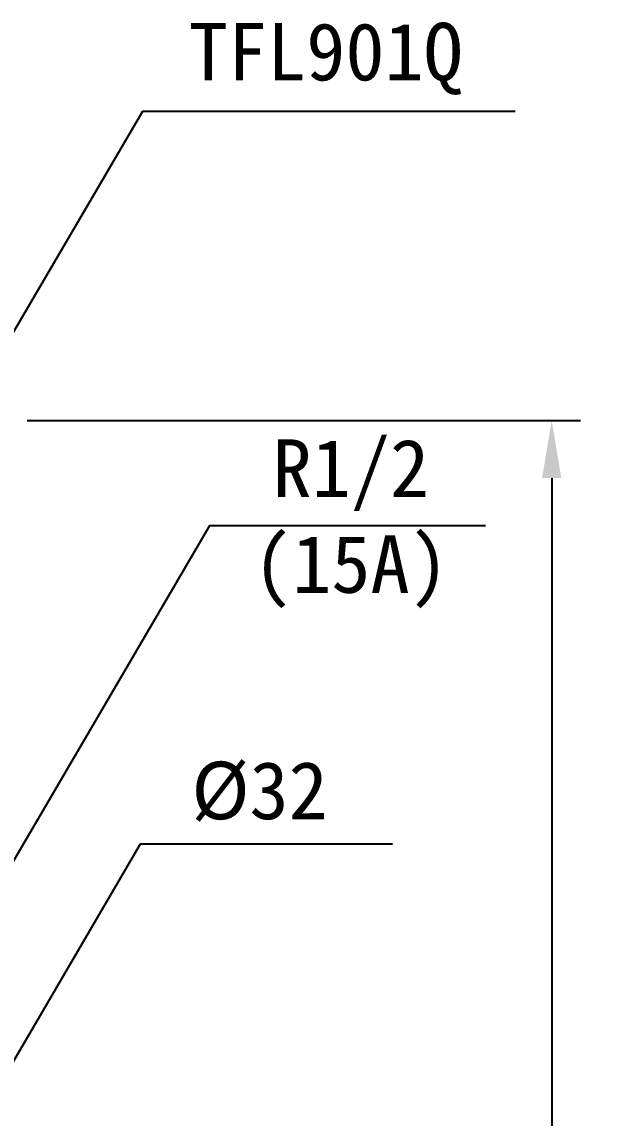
# Model space of a CAD drawing. Extents: x 0 to 3100, y 0 to 2100.
# Drawn here: x 2403.9 to 2610.7, y 706.8 to 1087.7 of the extents above; entities that cross this region are included whole.
import ezdxf

# ---------------------------------------------------------------- set-up
doc = ezdxf.new("R2010")
doc.units = 0
doc.header["$LTSCALE"] = 50
doc.header["$MEASUREMENT"] = 0
doc.linetypes.add('CENTER', pattern=[2, 1.25, -0.25, 0.25, -0.25])
doc.layers.get('0').update_dxf_attribs({"linetype": 'CONTINUOUS'})
doc.layers.get('DEFPOINTS').update_dxf_attribs({"linetype": 'CONTINUOUS'})
doc.layers.add('1', color=2, linetype='CENTER')
doc.layers.add('3', color=3, linetype='CONTINUOUS')
doc.dimstyles.get("Standard").update_dxf_attribs({"dimtxt": 2.5, "dimasz": 2, "dimexe": 2, "dimexo": 1, "dimgap": 1.5, "dimtad": 1, "dimdec": 0, "dimlfac": 10, "dimrnd": 0.5, "dimzin": 0, "dimdsep": 46, "dimtxsty": 'Standard', "dimcen": 0, "dimclrt": 2, "dimadec": 0, "dimazin": 0, "dimtfac": 1, "dimtdec": 0, "dimtmove": 0, "dimatfit": 3, "dimfxl": 0, "dimtolj": 1, "dimtzin": 0, "dimarcsym": 0})

# ---------------------------------------------------------------- blocks, each defined once
blk = doc.blocks.new('*D49')
at = {"color": 3, "lineweight": -2}
for p, q in [((2405.66, 949.21), (2597.99, 949.21)), ((2587.99, 929.21), (2587.99, 614.21)), ((2587.99, 259.21), (2587.99, 574.21)), ((2374.67, 239.21), (2597.99, 239.21))]:
    blk.add_line(p, q, dxfattribs=at)
at = {"color": 3}
for points in [[(2584.66, 929.21), (2591.33, 929.21), (2587.99, 949.21)], [(2584.66, 259.21), (2591.33, 259.21), (2587.99, 239.21)]]:
    blk.add_solid(points, dxfattribs=at)
at = {"layer": 'DEFPOINTS', "color": 0}
for p in [(2397.66, 949.21), (2587.99, 949.21), (2366.67, 239.21)]:
    blk.add_point(p, dxfattribs=at)
at = {"color": 2, "insert": (2587.99, 594.21), "char_height": 20, "attachment_point": 5}
blk.add_mtext('\\A1;710', dxfattribs=at)

msp = doc.modelspace()

# ---------------------------------------------------------------- linework, layer by layer
at = {"color": 3}
for p, q in [((2469.02878, 912.58305), (2388.89985, 775.72326)), ((2565, 912.58305), (2469.02878, 912.58305)), ((2445.0205, 801.93276), (2376.77557, 685.37076)), ((2532.71982, 801.93276), (2445.0205, 801.93276))]:
    msp.add_line(p, q, dxfattribs=at)
at = {"layer": '3', "color": 3}
for p, q in [((2445.82195, 1056.59925), (2396.59341, 972.51715)), ((2575.28653, 1056.59925), (2445.82195, 1056.59925))]:
    msp.add_line(p, q, dxfattribs=at)

# ---------------------------------------------------------------- texts
at = {"layer": '1', "color": 2, "char_height": 20, "attachment_point": 5}
for s, insert in [('TFL901Q', (2509.48916, 1074.88946)), ('R1/2\\P(15A)', (2518.21017, 913.33301)), ('%%c32', (2486.46737, 820.22297))]:
    msp.add_mtext(s, dxfattribs=dict(at, insert=insert))

# ---------------------------------------------------------------- dimensions: what is measured, and where the dimension line sits
dim = msp.add_linear_dim(base=(2587.99431, 949.21417), p1=(2366.67049, 239.21417), p2=(2397.66448, 949.21417), angle=90, dimstyle='Standard', override={"dimtxt": 20, "dimasz": 20, "dimexe": 10, "dimexo": 8, "dimgap": 10, "dimtih": 1, "dimtoh": 1, "dimlfac": 1, "dimzin": 8, "dimclrd": 3, "dimclre": 3, "dimtdec": 4, "dimarcsym": 1})
dim.commit()
dim.dimension.update_dxf_attribs({"geometry": '*D49', "text_midpoint": (2587.99431, 594.21417)})

doc.saveas('drawing.dxf')
